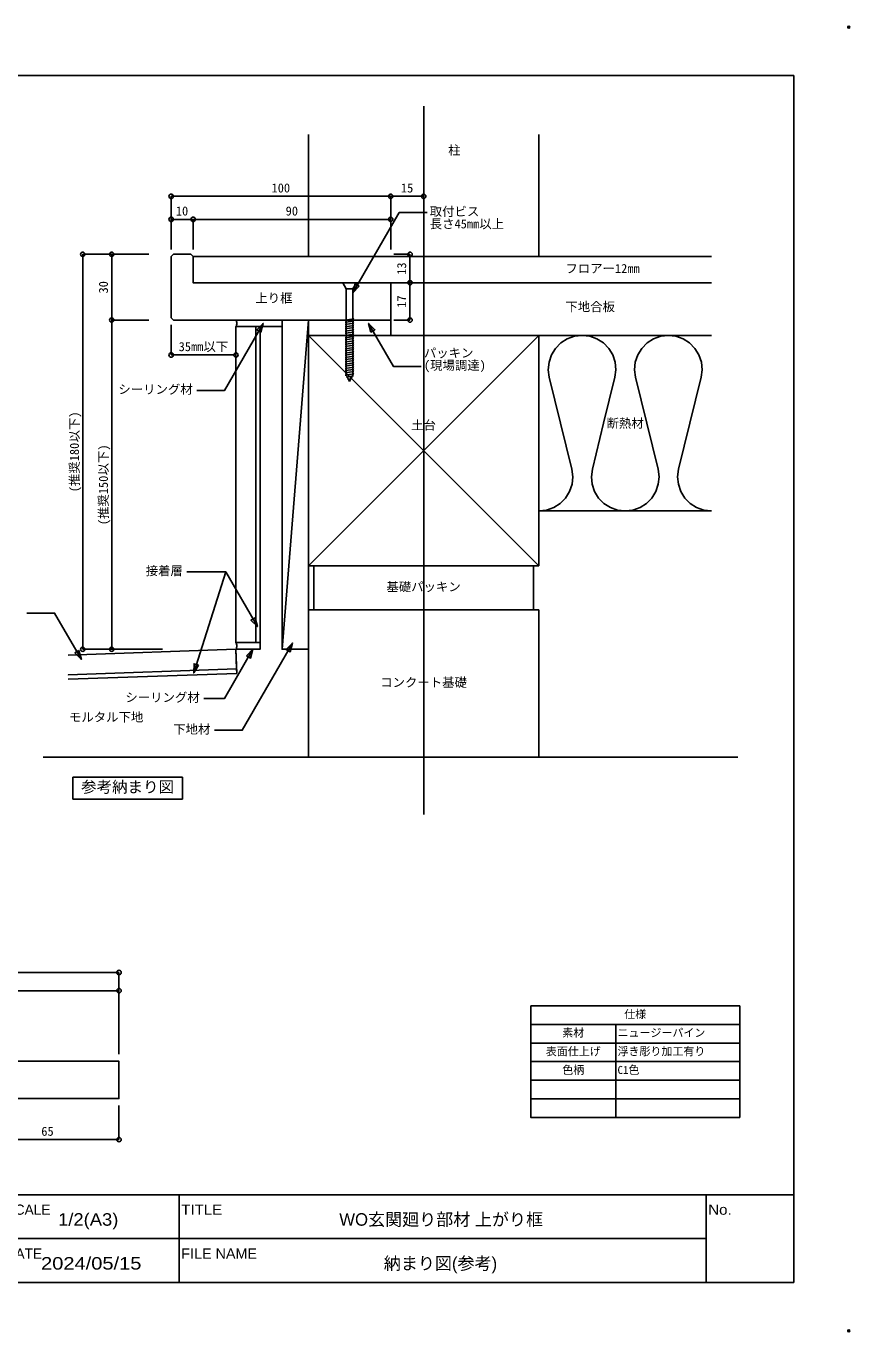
# Model space of a CAD drawing. Units: millimetres, scale not verified. Extents: x -420 to 420, y -298 to 298.
# Drawn here: x 45 to 420, y -298 to 298 of the extents above; entities that cross this region are included whole.
import ezdxf
from ezdxf.enums import TextEntityAlignment as Align

# ---------------------------------------------------------------- set-up
doc = ezdxf.new("R2010")
doc.units = ezdxf.units.MM
doc.header["$LTSCALE"] = 2
doc.header["$PDMODE"] = 32
doc.header["$PDSIZE"] = 1
for name, color, linetype in [('0-0', 7, 'Continuous'), ('1-0', 7, 'Continuous'), ('2-0', 4, 'Continuous'), ('3-0', 7, 'Continuous')]:
    doc.layers.add(name, color=color, linetype=linetype)
doc.styles.add('メイリオ', font='')
doc.styles.add('ＭＳ ゴシック', font='')
doc.styles.get('メイリオ').set_extended_font_data('メイリオ')
doc.styles.get('ＭＳ ゴシック').set_extended_font_data('MS Gothic')

msp = doc.modelspace()

# ---------------------------------------------------------------- linework, layer by layer
at = {"layer": '0-0', "color": 2}
for p, q in [((-395, 275), (395, 275)), ((395, -275), (395, 275)), ((-395, -235), (395, -235)), ((-395, -275), (395, -275))]:
    msp.add_line(p, q, dxfattribs=at)
at = {"layer": '0-0'}
for p, q in [((35, -235), (115, -235)), ((115, -255), (115, -235)), ((115, -235), (355, -235)), ((115, -255), (115, -235)), ((355, -275), (355, -235)), ((355, -235), (395, -235)), ((355, -255), (355, -235)), ((395, -275), (395, -235)), ((35, -255), (115, -255)), ((35, -255), (115, -255)), ((115, -255), (355, -255)), ((115, -275), (115, -255)), ((115, -255), (355, -255)), ((115, -275), (115, -255)), ((355, -275), (355, -255)), ((35, -275), (115, -275)), ((115, -275), (355, -275)), ((355, -275), (395, -275))]:
    msp.add_line(p, q, dxfattribs=at)
for p in [(420, 297), (420, -297)]:
    msp.add_point(p, dxfattribs=at)
at = {"layer": '1-0'}
for p, q in [((226.41, 260.966), (226.41, -61.767)), ((173.91, 192.558), (173.91, 248.081)), ((278.91, 192.558), (278.91, 248.081)), ((189.56, 180.558), (191.16, 177.808)), ((195.76, 180.558), (189.56, 180.558)), ((195.76, 180.558), (194.16, 177.808)), ((196.423, 180.443), (196.308, 180.558)), ((191.16, 177.808), (194.16, 177.808)), ((191.16, 138.589), (191.16, 177.808)), ((161.91, 13.558), (161.91, 163.558)), ((161.91, 163.558), (173.91, 163.558)), ((161.91, 13.558), (173.91, 163.558)), ((173.91, 156.558), (173.91, 163.558)), ((173.91, 163.558), (211.41, 163.558)), ((173.91, 13.558), (173.91, 163.558)), ((194.635, 164.093), (190.685, 163.523)), ((191.21, 163.383), (190.685, 163.523)), ((194.635, 163.093), (190.685, 162.523)), ((191.21, 162.383), (190.685, 162.523)), ((194.635, 162.093), (190.685, 161.523)), ((191.21, 161.383), (190.685, 161.523)), ((194.635, 161.093), (190.685, 160.523)), ((194.635, 164.093), (194.11, 164.234)), ((194.635, 163.093), (194.11, 163.234)), ((194.635, 162.093), (194.11, 162.234)), ((194.635, 161.093), (194.11, 161.234)), ((211.41, 156.558), (211.41, 163.558)), ((140.91, 160.558), (149.91, 160.558)), ((140.91, 160.558), (140.91, 16.558)), ((149.91, 16.558), (149.91, 160.558)), ((151.91, 160.558), (149.91, 160.558)), ((149.91, 160.558), (149.91, 16.558)), ((151.91, 16.558), (151.91, 160.558)), ((173.91, 156.558), (211.41, 156.558)), ((173.91, 51.558), (173.91, 156.558)), ((173.91, 156.558), (278.91, 156.558)), ((173.91, 51.558), (278.91, 156.558)), ((173.91, 156.558), (278.91, 51.558)), ((191.21, 160.383), (190.685, 160.523)), ((194.635, 160.093), (190.685, 159.523)), ((191.21, 159.383), (190.685, 159.523)), ((194.635, 159.093), (190.685, 158.523)), ((191.21, 158.383), (190.685, 158.523)), ((194.635, 158.093), (190.685, 157.523)), ((191.21, 157.383), (190.685, 157.523)), ((194.635, 157.093), (190.685, 156.523)), ((191.21, 156.383), (190.685, 156.523)), ((194.635, 156.093), (190.685, 155.523)), ((191.21, 155.383), (190.685, 155.523)), ((194.635, 155.093), (190.685, 154.523)), ((194.635, 160.093), (194.11, 160.234)), ((194.635, 159.093), (194.11, 159.234)), ((194.635, 158.093), (194.11, 158.234)), ((194.635, 157.093), (194.11, 157.234)), ((194.635, 156.093), (194.11, 156.234)), ((194.635, 155.093), (194.11, 155.234)), ((278.91, 51.558), (278.91, 156.558)), ((191.21, 154.383), (190.685, 154.523)), ((194.635, 154.093), (190.685, 153.523)), ((191.21, 153.383), (190.685, 153.523)), ((194.635, 153.093), (190.685, 152.523)), ((191.21, 152.383), (190.685, 152.523)), ((194.635, 152.093), (190.685, 151.523)), ((191.21, 151.383), (190.685, 151.523)), ((194.635, 151.093), (190.685, 150.523)), ((191.21, 150.383), (190.685, 150.523)), ((194.635, 150.093), (190.685, 149.523)), ((191.21, 149.383), (190.685, 149.523)), ((194.635, 149.093), (190.685, 148.523)), ((194.635, 154.093), (194.11, 154.234)), ((194.635, 153.093), (194.11, 153.234)), ((194.635, 152.093), (194.11, 152.234)), ((194.635, 151.093), (194.11, 151.234)), ((194.635, 150.093), (194.11, 150.234)), ((194.635, 149.093), (194.11, 149.234)), ((191.21, 148.383), (190.685, 148.523)), ((194.635, 148.093), (190.685, 147.523)), ((191.21, 147.383), (190.685, 147.523)), ((194.635, 147.093), (190.685, 146.523)), ((191.21, 146.383), (190.685, 146.523)), ((194.635, 146.093), (190.685, 145.523)), ((191.21, 145.383), (190.685, 145.523)), ((194.635, 145.093), (190.685, 144.523)), ((191.21, 144.383), (190.685, 144.523)), ((194.635, 144.093), (190.685, 143.523)), ((191.21, 143.383), (190.685, 143.523)), ((194.635, 143.093), (190.685, 142.523)), ((194.635, 148.093), (194.11, 148.234)), ((194.635, 147.093), (194.11, 147.234)), ((194.635, 146.093), (194.11, 146.234)), ((194.635, 145.093), (194.11, 145.234)), ((194.635, 144.093), (194.11, 144.234)), ((194.635, 143.093), (194.11, 143.234)), ((191.21, 142.383), (190.685, 142.523)), ((194.635, 142.093), (190.685, 141.523)), ((191.21, 141.383), (190.685, 141.523)), ((194.635, 141.093), (190.685, 140.523)), ((191.21, 140.383), (190.685, 140.523)), ((194.635, 140.093), (190.685, 139.523)), ((191.21, 139.383), (190.685, 139.523)), ((194.635, 139.093), (190.685, 138.523)), ((191.21, 138.383), (190.685, 138.523)), ((192.66, 135.558), (191.16, 138.589)), ((194.468, 138.071), (191.287, 137.6)), ((191.812, 137.46), (191.287, 137.6)), ((193.844, 136.992), (191.825, 136.669)), ((193.844, 136.992), (193.319, 137.132)), ((194.468, 138.071), (193.943, 138.212)), ((194.635, 142.093), (194.11, 142.234)), ((194.635, 141.093), (194.11, 141.234)), ((194.635, 140.093), (194.11, 140.234)), ((194.635, 139.093), (194.11, 139.234)), ((192.35, 136.528), (191.825, 136.669)), ((278.91, 76.558), (357.46, 76.558)), ((173.91, 51.558), (278.91, 51.558)), ((176.41, 31.558), (176.41, 51.558)), ((176.41, 51.558), (276.41, 51.558)), ((276.41, 31.558), (276.41, 51.558)), ((173.91, -35.587), (173.91, 31.558)), ((173.91, 31.558), (278.91, 31.558)), ((176.41, 31.558), (276.41, 31.558)), ((278.91, -35.587), (278.91, 31.558)), ((140.91, 16.558), (149.91, 16.558)), ((151.91, 16.558), (149.91, 16.558)), ((161.91, 13.558), (173.91, 13.558)), ((53.108, -35.587), (369.42, -35.587)), ((173.91, -35.587), (278.91, -35.587)), ((275.173, -199.737), (275.173, -148.937)), ((275.173, -148.937), (370.423, -148.937)), ((370.423, -199.737), (370.423, -148.937)), ((275.173, -199.737), (370.423, -199.737))]:
    msp.add_line(p, q, dxfattribs=at)
for points in [[(111.41, 192.558), (111.41, 164.558), (112.41, 163.558), (211.41, 163.558), (211.41, 180.558), (121.41, 180.558), (121.41, 192.558), (120.41, 193.558), (112.41, 193.558)], [(140.91, 163.558), (141.079, 163.205), (141.201, 162.833), (141.275, 162.449), (141.3, 162.058), (141.275, 161.667), (141.201, 161.283), (141.079, 160.911), (140.91, 160.558), (161.91, 160.558), (161.91, 163.558)], [(140.91, 16.558), (141.079, 16.205), (141.201, 15.833), (141.275, 15.449), (141.3, 15.058), (141.275, 14.667), (141.201, 14.283), (141.079, 13.911), (140.91, 13.558), (151.91, 13.558), (151.91, 16.558)], [(-12.363, -162.182), (-12.363, -190.182), (-11.363, -191.182), (87.637, -191.182), (87.637, -174.182), (-2.363, -174.182), (-2.363, -162.182), (-3.363, -161.182), (-11.363, -161.182)]]:
    msp.add_lwpolyline(points, close=True, dxfattribs=at)
for points in [[(357.46, 192.558), (121.41, 192.558), (121.41, 180.558), (357.46, 180.558)], [(357.46, 180.558), (211.41, 180.558), (211.41, 156.558), (357.46, 156.526)], [(192.66, 135.558), (194.16, 138.589), (194.16, 177.808)], [(64.562, -35.587), (173.91, -35.587), (173.91, 13.558), (161.91, 13.558), (161.91, 160.558), (151.91, 160.558), (151.91, 13.558), (140.91, 13.558), (141.294, 2.565), (64.562, -0.115)], [(278.91, 76.558), (282.368, 76.951), (285.649, 78.111), (288.585, 79.977), (291.028, 82.455), (292.852, 85.418), (293.965, 88.715), (294.309, 92.178), (293.866, 95.629), (288.729, 116.558), (283.592, 137.487), (283.149, 140.938), (283.493, 144.401), (284.605, 147.698), (286.429, 150.661), (288.872, 153.139), (291.809, 155.006), (295.09, 156.165), (298.548, 156.558), (302.005, 156.165), (305.286, 155.006), (308.223, 153.139), (310.666, 150.661), (312.49, 147.698), (313.602, 144.401), (313.946, 140.938), (313.504, 137.487), (308.366, 116.558), (303.229, 95.629), (302.786, 92.178), (303.13, 88.715), (304.243, 85.418), (306.067, 82.455), (308.51, 79.977), (311.447, 78.111), (314.727, 76.951), (318.185, 76.558), (321.642, 76.951), (324.923, 78.111), (327.86, 79.977)], [(327.86, 79.977), (330.303, 82.455), (332.127, 85.418), (333.24, 88.715), (333.583, 92.178), (333.141, 95.629), (328.004, 116.558), (322.866, 137.487), (322.424, 140.938), (322.768, 144.401), (323.88, 147.698), (325.704, 150.661), (328.147, 153.139), (331.084, 155.006), (334.365, 156.165), (337.822, 156.558), (341.28, 156.165), (344.561, 155.006), (347.497, 153.139), (349.94, 150.661), (351.765, 147.698), (352.877, 144.401), (353.221, 140.938), (352.778, 137.487), (347.641, 116.558), (342.504, 95.629), (342.061, 92.178), (342.405, 88.715), (343.517, 85.418), (345.341, 82.455), (347.784, 79.977), (350.721, 78.111), (354.002, 76.951), (357.46, 76.558)], [(64.562, 10.892), (140.91, 13.558), (141.224, 4.564), (64.562, 1.886), (141.224, 4.564), (141.294, 2.565), (64.562, -0.115)]]:
    msp.add_lwpolyline(points, dxfattribs=at)
at = {"layer": '2-0'}
for p, q in [((111.41, 195.733), (111.41, 219.946)), ((111.41, 219.946), (211.41, 219.946)), ((211.41, 195.733), (211.41, 219.946)), ((211.41, 195.733), (211.41, 219.946)), ((226.41, 219.946), (211.41, 219.946)), ((226.41, 205.176), (226.41, 219.946)), ((111.41, 195.733), (111.41, 209.45)), ((121.41, 209.45), (111.41, 209.45)), ((121.41, 195.733), (121.41, 209.45)), ((121.41, 195.733), (121.41, 209.45)), ((121.41, 209.45), (211.41, 209.45)), ((211.41, 195.733), (211.41, 209.45)), ((101.206, 193.558), (71.137, 193.558)), ((71.137, 193.558), (71.137, 13.558)), ((101.206, 193.558), (84.338, 193.558)), ((84.338, 193.558), (84.338, 163.558)), ((212.774, 193.558), (220.164, 193.558)), ((220.164, 193.558), (220.164, 180.558)), ((212.774, 180.558), (220.164, 180.558)), ((212.774, 180.558), (220.164, 180.558)), ((220.164, 163.558), (220.164, 180.558)), ((101.206, 163.558), (84.338, 163.558)), ((101.206, 163.558), (84.338, 163.558)), ((84.338, 13.558), (84.338, 163.558)), ((111.41, 161.383), (111.41, 147.644)), ((212.774, 163.558), (220.164, 163.558)), ((140.91, 160.383), (140.91, 147.644)), ((111.41, 147.644), (140.91, 147.644)), ((107.519, 13.558), (71.137, 13.558)), ((100.435, 13.558), (84.338, 13.558)), ((-12.363, -133.734), (87.637, -133.734)), ((87.637, -171.007), (87.637, -133.734)), ((-2.363, -142.021), (87.637, -142.021)), ((87.637, -171.007), (87.637, -142.021)), ((87.637, -194.357), (87.637, -209.891)), ((22.637, -209.891), (87.637, -209.891))]:
    msp.add_line(p, q, dxfattribs=at)
for centre in [(111.41, 219.946), (211.41, 219.946), (211.41, 219.946), (226.41, 219.946), (111.41, 209.45), (121.41, 209.45), (121.41, 209.45), (211.41, 209.45), (71.137, 193.558), (84.338, 193.558), (220.164, 193.558), (220.164, 180.558), (220.164, 180.558), (84.338, 163.558), (84.338, 163.558), (220.164, 163.558), (111.41, 147.644), (140.91, 147.644), (71.137, 13.558), (84.338, 13.558), (87.637, -133.734), (87.637, -142.021), (87.637, -209.891)]:
    msp.add_circle(centre, 1, dxfattribs=at)
at = {"layer": '3-0'}
for p, q in [((136.258, 48.848), (121.662, 2.8)), ((66.596, -54.788), (66.596, -44.788)), ((66.596, -44.788), (116.596, -44.788)), ((116.596, -54.788), (116.596, -44.788)), ((66.596, -54.788), (116.596, -54.788))]:
    msp.add_line(p, q, dxfattribs=at)
for points in [[(227.964, 212.561), (215.264, 212.561), (194.16, 176.009)], [(123.021, 131.527), (135.721, 131.527), (153.348, 162.058)], [(225.318, 142.447), (212.618, 142.447), (201.296, 162.058)], [(118.535, 48.848), (136.258, 48.848), (150.68, 23.868)], [(45.601, 30.045), (58.301, 30.045), (70.49, 8.932)], [(126.206, -8.855), (135.721, -8.855), (148.661, 13.558)], [(131.067, -23.366), (143.767, -23.366), (166.714, 16.38)]]:
    msp.add_lwpolyline(points, dxfattribs=at)
for points in [[(197.088, 178.937), (194.16, 176.009), (195.232, 180.008)], [(150.419, 159.13), (153.348, 162.058), (152.276, 158.058)], [(202.367, 158.058), (201.296, 162.058), (204.224, 159.13)], [(149.609, 27.868), (150.68, 23.868), (147.752, 26.796)], [(69.419, 12.931), (70.49, 8.932), (67.562, 11.86)], [(145.733, 10.63), (148.661, 13.558), (147.589, 9.558)], [(163.786, 13.452), (166.714, 16.38), (165.643, 12.381)], [(123.892, 6.289), (121.662, 2.8), (121.849, 6.936)]]:
    msp.add_lwpolyline(points, close=True, dxfattribs=at)

# ---------------------------------------------------------------- texts
at = {"layer": '0-0', "style": 'メイリオ'}
for s, height, p in [('SCALE', 4.655, (36, -245.525)), ('WO玄関廻り部材 上がり框', 5.69, (187.954, -250.821)), ('DATE', 4.655, (36, -265.525)), ('納まり図(参考)', 5.69, (208.228, -270.821))]:
    msp.add_text(s, height=height, dxfattribs=at).set_placement(p, align=Align.BOTTOM_LEFT)
for s, height, width, p in [('1/2(A3)', 5.69, 1.1, (59.908, -250.821)), ('TITLE', 4.655, 1.1, (116, -245.525)), ('No.', 4.655, 1.1, (356, -245.525)), ('FILE NAME', 4.655, 1.05, (116, -265.525)), ('2024/05/15', 5.69, 1.2, (52.154, -270.821))]:
    msp.add_text(s, height=height, dxfattribs=dict(at, width=width)).set_placement(p, align=Align.BOTTOM_LEFT)
at = {"layer": '2-0', "style": 'ＭＳ ゴシック'}
for s, p in [('100', (157.12, 220.446)), ('15', (216.032, 220.446)), ('10', (113.532, 209.95)), ('90', (163.532, 209.95)), ('35㎜以下', (114.815, 148.144)), ('65', (52.259, -209.391))]:
    msp.add_text(s, height=4.138, dxfattribs=at).set_placement(p, align=Align.BOTTOM_LEFT)
for s, p in [('13', (219.664, 184.179)), ('30', (83.838, 175.679)), ('17', (219.664, 169.179)), ('以下)', (70.637, 107.791)), ('(推奨180', (70.637, 85.101)), ('以下)', (83.838, 92.791)), ('(推奨150', (83.838, 70.101))]:
    msp.add_text(s, height=4.138, rotation=90, dxfattribs=at).set_placement(p, align=Align.BOTTOM_LEFT)
at = {"layer": '3-0', "style": 'ＭＳ ゴシック'}
for s, height, p in [('柱', 4.138, (237.557, 237.632)), ('取付ビス', 4.138, (229.154, 209.739)), ('長さ45㎜以上', 4.138, (229.154, 204.095)), ('フロアー12㎜', 4.138, (290.934, 183.744)), ('上り框', 4.138, (149.726, 170.293)), ('下地合板', 4.138, (290.934, 166.341)), ('パッキン', 4.138, (226.508, 145.27)), ('(現場調達)', 4.138, (226.508, 139.625)), ('シーリング材', 4.138, (87.343, 128.705)), ('断熱材', 4.138, (309.662, 113.231)), ('土台', 4.138, (220.709, 112.347)), ('接着層', 4.138, (99.79, 46.025)), ('基礎パッキン', 4.138, (209.42, 38.736)), ('コンクート基礎', 4.138, (206.598, -4.837)), ('シーリング材', 4.138, (90.528, -11.677)), ('モルタル下地', 4.138, (64.843, -20.666)), ('下地材', 4.138, (112.323, -26.188)), ('参考納まり図', 5.173, (70.359, -53.315))]:
    msp.add_text(s, height=height, dxfattribs=at).set_placement(p, align=Align.BOTTOM_LEFT)

# ---------------------------------------------------------------- next in the draw order: wipeouts: each hides what was drawn before it
msp.add_wipeout([(275.173, -199.737), (275.173, -148.937), (370.423, -148.937), (370.423, -199.737)])

# ---------------------------------------------------------------- next in the draw order: linework, layer by layer
at = {"layer": '1-0', "color": 3}
for p, q in [((275.173, -148.937), (370.423, -148.937)), ((370.423, -148.937), (370.423, -157.404)), ((275.173, -157.404), (313.979, -157.404)), ((313.979, -157.404), (313.979, -165.871)), ((313.979, -157.404), (370.423, -157.404)), ((370.423, -157.404), (370.423, -165.871)), ((275.173, -165.871), (313.979, -165.871)), ((313.979, -165.871), (313.979, -174.337)), ((313.979, -165.871), (370.423, -165.871)), ((370.423, -165.871), (370.423, -174.337)), ((275.173, -174.337), (313.979, -174.337)), ((313.979, -174.337), (313.979, -182.804)), ((313.979, -174.337), (370.423, -174.337)), ((370.423, -174.337), (370.423, -182.804)), ((275.173, -182.804), (313.979, -182.804)), ((313.979, -182.804), (313.979, -191.271)), ((313.979, -182.804), (370.423, -182.804)), ((370.423, -182.804), (370.423, -191.271)), ((275.173, -191.271), (313.979, -191.271)), ((313.979, -191.271), (313.979, -199.737)), ((313.979, -191.271), (370.423, -191.271)), ((370.423, -191.271), (370.423, -199.737))]:
    msp.add_line(p, q, dxfattribs=at)
for points in [[(275.173, -148.937), (275.173, -157.404), (370.423, -157.404)], [(275.173, -157.404), (275.173, -165.871), (313.979, -165.871)], [(313.979, -157.404), (313.979, -165.871), (370.423, -165.871)], [(275.173, -165.871), (275.173, -174.337), (313.979, -174.337)], [(313.979, -165.871), (313.979, -174.337), (370.423, -174.337)], [(275.173, -174.337), (275.173, -182.804), (313.979, -182.804)], [(313.979, -174.337), (313.979, -182.804), (370.423, -182.804)], [(275.173, -182.804), (275.173, -191.271), (313.979, -191.271)], [(313.979, -182.804), (313.979, -191.271), (370.423, -191.271)], [(275.173, -191.271), (275.173, -199.737), (313.979, -199.737)], [(313.979, -191.271), (313.979, -199.737), (370.423, -199.737)]]:
    msp.add_lwpolyline(points, dxfattribs=at)

# ---------------------------------------------------------------- next in the draw order: texts
at = {"layer": '1-0', "style": 'ＭＳ ゴシック'}
for s, p in [('仕様', (317.748, -155.671)), ('素材', (289.526, -164.137)), ('ニュージーパイン', (314.679, -164.137)), ('表面仕上げ', (282.026, -172.604)), ('浮き彫り加工有り', (314.679, -172.604)), ('色柄', (289.526, -181.071)), ('C1色', (314.679, -181.071))]:
    msp.add_text(s, height=3.666, dxfattribs=at).set_placement(p, align=Align.BOTTOM_LEFT)

doc.saveas('drawing.dxf')
